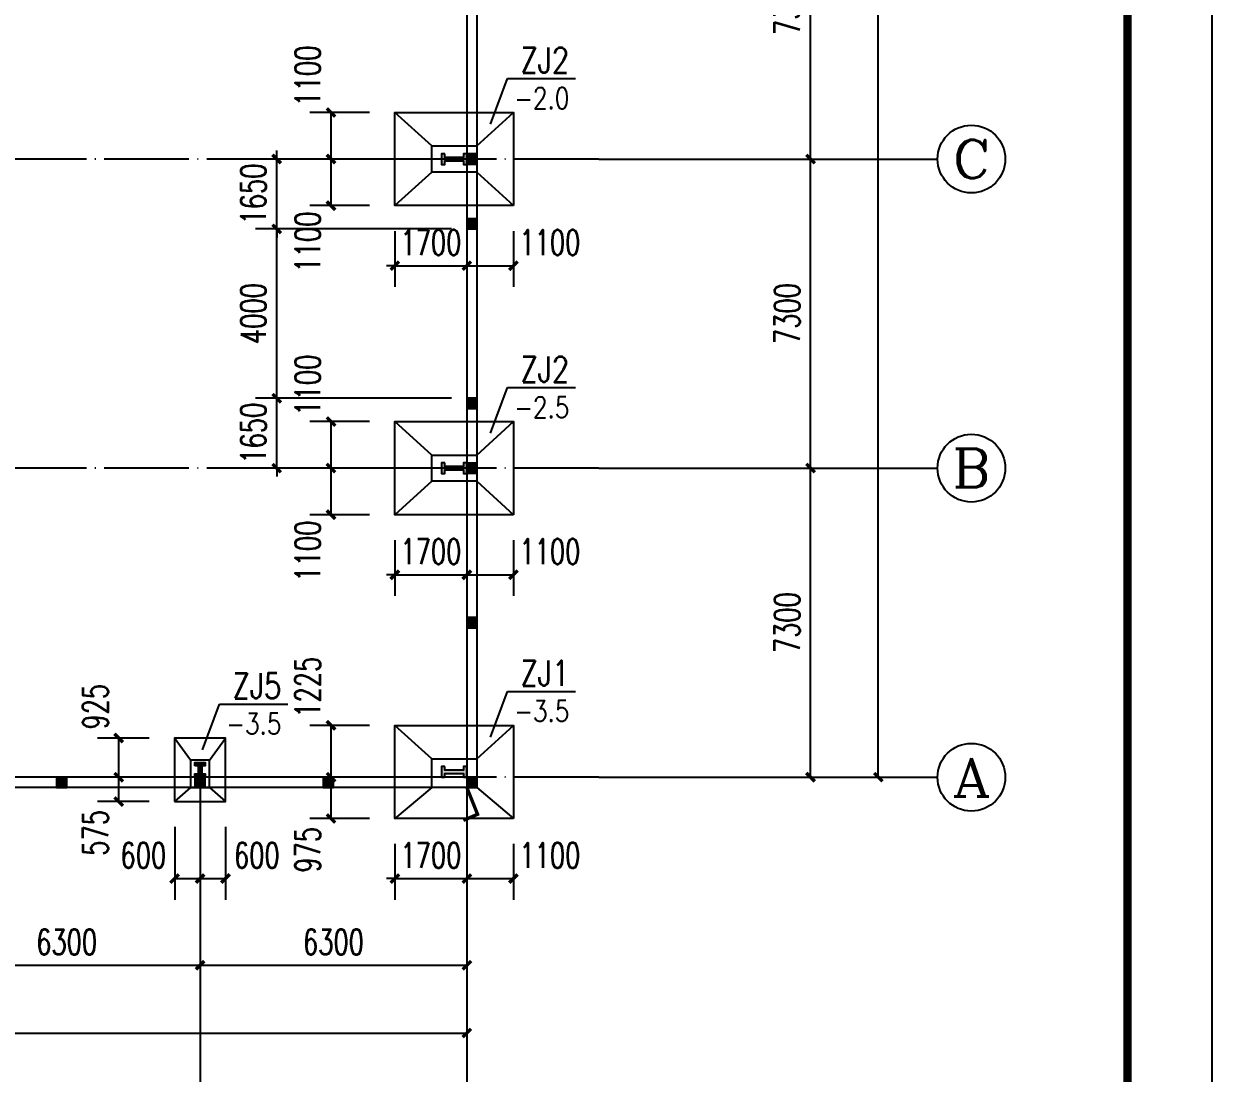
# Model space of a CAD drawing. Extents: x 37237700 to 37865026, y 138877 to 347670.
# Drawn here: x 37293633 to 37321700, y 251351 to 276138 of the extents above; entities that cross this region are included whole.
import ezdxf
from ezdxf.enums import TextEntityAlignment as Align

# ---------------------------------------------------------------- set-up
doc = ezdxf.new("R2010")
doc.units = 0
doc.header["$LTSCALE"] = 1000
doc.header["$MEASUREMENT"] = 0
doc.linetypes.add('ACAD_ISO04W100', pattern=[30.5, 24, -3, 0.5, -3])
doc.linetypes.add('DOTE', pattern=[2.42, 2, -0.2, 0.02, -0.2])
doc.layers.get('0').update_dxf_attribs({"linetype": 'CONTINUOUS'})
doc.layers.get('DEFPOINTS').update_dxf_attribs({"linetype": 'CONTINUOUS'})
for name, color, linetype in [('AXIS', 3, 'CONTINUOUS'), ('AXIS_TEXT', 7, 'CONTINUOUS'), ('COLUMN', 7, 'CONTINUOUS'), ('DOTE', 1, 'ACAD_ISO04W100'), ('PUB_DIM', 3, 'CONTINUOUS'), ('PUB_HATCH', 8, 'CONTINUOUS'), ('PUB_TITLE', 4, 'CONTINUOUS'), ('独立基础', 2, 'CONTINUOUS')]:
    doc.layers.add(name, color=color, linetype=linetype)
doc.styles.add('_TCH_AXIS', font='COMPLEX', dxfattribs={"bigfont": 'GBCBIG'})
doc.styles.add('_TCH_DIM_T3', font='SIMPLEX', dxfattribs={"width": 0.705882, "bigfont": 'GBCBIG'})
doc.styles.add('COMPLEX', font='COMPLEX')
doc.styles.add('DIM_FONT', font='SIMPLEX.shx', dxfattribs={"width": 0.8})
doc.dimstyles.new('_TCH_ARCH&&200', dxfattribs={"dimtxt": 595, "dimasz": 200, "dimexe": 500, "dimexo": 600, "dimgap": 252.5, "dimtad": 1, "dimdec": 0, "dimzin": 0, "dimdsep": 46, "dimtxsty": '_TCH_DIM_T3', "dimblk": 'ARCHTICK', "dimcen": 0.09, "dimclrt": 7, "dimazin": 2, "dimtfac": 1, "dimtdec": 0, "dimtix": 1, "dimtmove": 2, "dimatfit": 3, "dimfxl": 1, "dimtolj": 1, "dimtzin": 0, "dimarcsym": 0})

# ---------------------------------------------------------------- blocks, each defined once
blk = doc.blocks.new('_ArchTick')
at = {"color": 0, "linetype": 'ByBlock', "const_width": 0.4}
blk.add_lwpolyline([(-0.5, -0.5), (0.5, 0.5)], dxfattribs=at)
blk = doc.blocks.new('*D1128')
at = {"layer": 'DEFPOINTS', "color": 0}
for p in [(37299606, 267293), (37304337, 267293), (37304337, 265643)]:
    blk.add_point(p, dxfattribs=at)
at = {"layer": 'PUB_DIM', "color": 0, "lineweight": -2}
for p, q in [((37299606, 267293), (37299606, 267493)), ((37303737, 267293), (37299106, 267293)), ((37299606, 265643), (37299606, 267293)), ((37303737, 265643), (37299106, 265643)), ((37299606, 265643), (37299606, 265443))]:
    blk.add_line(p, q, dxfattribs=at)
at = {"layer": 'PUB_DIM', "color": 0, "lineweight": -2, "xscale": 200, "yscale": 200, "zscale": 200}
for p, rotation in [((37299606, 267293), 270), ((37299606, 265643), 90)]:
    blk.add_blockref('_ArchTick', p, dxfattribs=dict(at, rotation=rotation))
at = {"layer": 'PUB_DIM', "color": 7, "insert": (37299056, 266468), "char_height": 595, "attachment_point": 5, "rotation": 90, "style": '_TCH_DIM_T3'}
blk.add_mtext('\\A1;1650', dxfattribs=at)
blk = doc.blocks.new('*D1129')
at = {"layer": 'DEFPOINTS', "color": 0}
for p in [(37299606, 271293), (37304337, 271293), (37304337, 267293)]:
    blk.add_point(p, dxfattribs=at)
at = {"layer": 'PUB_DIM', "color": 0, "lineweight": -2}
for p, q in [((37303737, 271293), (37299106, 271293)), ((37299606, 267293), (37299606, 271293)), ((37303737, 267293), (37299106, 267293))]:
    blk.add_line(p, q, dxfattribs=at)
at = {"layer": 'PUB_DIM', "color": 0, "lineweight": -2, "xscale": 200, "yscale": 200, "zscale": 200}
for p, rotation in [((37299606, 271293), 90), ((37299606, 267293), 270)]:
    blk.add_blockref('_ArchTick', p, dxfattribs=dict(at, rotation=rotation))
at = {"layer": 'PUB_DIM', "color": 7, "insert": (37299056, 269293), "char_height": 595, "attachment_point": 5, "rotation": 90, "style": '_TCH_DIM_T3'}
blk.add_mtext('\\A1;4000', dxfattribs=at)
blk = doc.blocks.new('*D1130')
at = {"layer": 'DEFPOINTS', "color": 0}
for p in [(37299606, 272943), (37304337, 272943), (37304337, 271293)]:
    blk.add_point(p, dxfattribs=at)
at = {"layer": 'PUB_DIM', "color": 0, "lineweight": -2}
for p, q in [((37299606, 272943), (37299606, 273143)), ((37303737, 272943), (37299106, 272943)), ((37299606, 271293), (37299606, 272943)), ((37303737, 271293), (37299106, 271293)), ((37299606, 271293), (37299606, 271093))]:
    blk.add_line(p, q, dxfattribs=at)
at = {"layer": 'PUB_DIM', "color": 0, "lineweight": -2, "xscale": 200, "yscale": 200, "zscale": 200}
for p, rotation in [((37299606, 272943), 270), ((37299606, 271293), 90)]:
    blk.add_blockref('_ArchTick', p, dxfattribs=dict(at, rotation=rotation))
at = {"layer": 'PUB_DIM', "color": 7, "insert": (37299056, 272118), "char_height": 595, "attachment_point": 5, "rotation": 90, "style": '_TCH_DIM_T3'}
blk.add_mtext('\\A1;1650', dxfattribs=at)
blk = doc.blocks.new('*D1233')
at = {"layer": 'DEFPOINTS', "color": 0}
for p in [(37300889, 274043), (37302397, 274043), (37302397, 272943)]:
    blk.add_point(p, dxfattribs=at)
at = {"layer": 'PUB_DIM', "color": 0, "lineweight": -2}
for p, q in [((37301797, 274043), (37300389, 274043)), ((37300889, 272943), (37300889, 274043)), ((37301797, 272943), (37300389, 272943))]:
    blk.add_line(p, q, dxfattribs=at)
at = {"layer": 'PUB_DIM', "color": 0, "lineweight": -2, "xscale": 200, "yscale": 200, "zscale": 200}
for p, rotation in [((37300889, 274043), 90), ((37300889, 272943), 270)]:
    blk.add_blockref('_ArchTick', p, dxfattribs=dict(at, rotation=rotation))
at = {"layer": 'PUB_DIM', "color": 7, "insert": (37300339, 274903), "char_height": 595, "attachment_point": 5, "rotation": 90, "style": '_TCH_DIM_T3'}
blk.add_mtext('\\A1;1100', dxfattribs=at)
blk = doc.blocks.new('*D1234')
at = {"layer": 'DEFPOINTS', "color": 0}
for p in [(37300889, 272943), (37302397, 272943), (37302397, 271843)]:
    blk.add_point(p, dxfattribs=at)
at = {"layer": 'PUB_DIM', "color": 0, "lineweight": -2}
for p, q in [((37301797, 272943), (37300389, 272943)), ((37300889, 271843), (37300889, 272943)), ((37301797, 271843), (37300389, 271843))]:
    blk.add_line(p, q, dxfattribs=at)
at = {"layer": 'PUB_DIM', "color": 0, "lineweight": -2, "xscale": 200, "yscale": 200, "zscale": 200}
for p, rotation in [((37300889, 272943), 90), ((37300889, 271843), 270)]:
    blk.add_blockref('_ArchTick', p, dxfattribs=dict(at, rotation=rotation))
at = {"layer": 'PUB_DIM', "color": 7, "insert": (37300339, 270983), "char_height": 595, "attachment_point": 5, "rotation": 90, "style": '_TCH_DIM_T3'}
blk.add_mtext('\\A1;1100', dxfattribs=at)
blk = doc.blocks.new('*D1235')
at = {"layer": 'DEFPOINTS', "color": 0}
for p in [(37304097, 271843), (37305197, 271843), (37305197, 270424)]:
    blk.add_point(p, dxfattribs=at)
at = {"layer": 'PUB_DIM', "color": 0, "lineweight": -2}
for p, q in [((37304097, 271243), (37304097, 269924)), ((37305197, 271243), (37305197, 269924)), ((37304097, 270424), (37305197, 270424))]:
    blk.add_line(p, q, dxfattribs=at)
at = {"layer": 'PUB_DIM', "color": 0, "lineweight": -2, "xscale": 200, "yscale": 200, "zscale": 200, "rotation": 180}
blk.add_blockref('_ArchTick', (37304097, 270424), dxfattribs=at)
at = {"layer": 'PUB_DIM', "color": 0, "lineweight": -2, "xscale": 200, "yscale": 200, "zscale": 200}
blk.add_blockref('_ArchTick', (37305197, 270424), dxfattribs=at)
at = {"layer": 'PUB_DIM', "color": 7, "insert": (37306057, 270974), "char_height": 595, "attachment_point": 5, "style": '_TCH_DIM_T3'}
blk.add_mtext('\\A1;1100', dxfattribs=at)
blk = doc.blocks.new('*D1236')
at = {"layer": 'DEFPOINTS', "color": 0}
for p in [(37302397, 271843), (37304097, 271843), (37304097, 270424)]:
    blk.add_point(p, dxfattribs=at)
at = {"layer": 'PUB_DIM', "color": 0, "lineweight": -2}
for p, q in [((37302397, 271243), (37302397, 269924)), ((37304097, 271243), (37304097, 269924)), ((37302397, 270424), (37302197, 270424)), ((37302397, 270424), (37304097, 270424)), ((37304097, 270424), (37304297, 270424))]:
    blk.add_line(p, q, dxfattribs=at)
at = {"layer": 'PUB_DIM', "color": 0, "lineweight": -2, "xscale": 200, "yscale": 200, "zscale": 200}
blk.add_blockref('_ArchTick', (37302397, 270424), dxfattribs=at)
at = {"layer": 'PUB_DIM', "color": 0, "lineweight": -2, "xscale": 200, "yscale": 200, "zscale": 200, "rotation": 180}
blk.add_blockref('_ArchTick', (37304097, 270424), dxfattribs=at)
at = {"layer": 'PUB_DIM', "color": 7, "insert": (37303247, 270974), "char_height": 595, "attachment_point": 5, "style": '_TCH_DIM_T3'}
blk.add_mtext('\\A1;1700', dxfattribs=at)
blk = doc.blocks.new('*D1249')
at = {"layer": 'DEFPOINTS', "color": 0}
for p in [(37295876, 258343), (37297197, 258343), (37297197, 257768)]:
    blk.add_point(p, dxfattribs=at)
at = {"layer": 'PUB_DIM', "color": 0, "lineweight": -2}
for p, q in [((37296597, 258343), (37295376, 258343)), ((37295876, 257768), (37295876, 258343)), ((37296597, 257768), (37295376, 257768))]:
    blk.add_line(p, q, dxfattribs=at)
at = {"layer": 'PUB_DIM', "color": 0, "lineweight": -2, "xscale": 200, "yscale": 200, "zscale": 200}
for p, rotation in [((37295876, 258343), 90), ((37295876, 257768), 270)]:
    blk.add_blockref('_ArchTick', p, dxfattribs=dict(at, rotation=rotation))
at = {"layer": 'PUB_DIM', "color": 7, "insert": (37295326, 257028), "char_height": 595, "attachment_point": 5, "rotation": 90, "style": '_TCH_DIM_T3'}
blk.add_mtext('\\A1;575', dxfattribs=at)
blk = doc.blocks.new('*D1250')
at = {"layer": 'DEFPOINTS', "color": 0}
for p in [(37295876, 259268), (37297197, 259268), (37297197, 258343)]:
    blk.add_point(p, dxfattribs=at)
at = {"layer": 'PUB_DIM', "color": 0, "lineweight": -2}
for p, q in [((37296597, 259268), (37295376, 259268)), ((37295876, 258343), (37295876, 259268)), ((37296597, 258343), (37295376, 258343))]:
    blk.add_line(p, q, dxfattribs=at)
at = {"layer": 'PUB_DIM', "color": 0, "lineweight": -2, "xscale": 200, "yscale": 200, "zscale": 200}
for p, rotation in [((37295876, 259268), 90), ((37295876, 258343), 270)]:
    blk.add_blockref('_ArchTick', p, dxfattribs=dict(at, rotation=rotation))
at = {"layer": 'PUB_DIM', "color": 7, "insert": (37295326, 260008), "char_height": 595, "attachment_point": 5, "rotation": 90, "style": '_TCH_DIM_T3'}
blk.add_mtext('\\A1;925', dxfattribs=at)
blk = doc.blocks.new('*D1251')
at = {"layer": 'DEFPOINTS', "color": 0}
for p in [(37297197, 257768), (37297797, 257768), (37297797, 255949)]:
    blk.add_point(p, dxfattribs=at)
at = {"layer": 'PUB_DIM', "color": 0, "lineweight": -2}
for p, q in [((37297197, 257168), (37297197, 255449)), ((37297797, 257168), (37297797, 255449)), ((37297197, 255949), (37297797, 255949))]:
    blk.add_line(p, q, dxfattribs=at)
at = {"layer": 'PUB_DIM', "color": 0, "lineweight": -2, "xscale": 200, "yscale": 200, "zscale": 200, "rotation": 180}
blk.add_blockref('_ArchTick', (37297197, 255949), dxfattribs=at)
at = {"layer": 'PUB_DIM', "color": 0, "lineweight": -2, "xscale": 200, "yscale": 200, "zscale": 200}
blk.add_blockref('_ArchTick', (37297797, 255949), dxfattribs=at)
at = {"layer": 'PUB_DIM', "color": 7, "insert": (37296457, 256499), "char_height": 595, "attachment_point": 5, "style": '_TCH_DIM_T3'}
blk.add_mtext('\\A1;600', dxfattribs=at)
blk = doc.blocks.new('*D1252')
at = {"layer": 'DEFPOINTS', "color": 0}
for p in [(37297797, 257768), (37298397, 257768), (37298397, 255949)]:
    blk.add_point(p, dxfattribs=at)
at = {"layer": 'PUB_DIM', "color": 0, "lineweight": -2}
for p, q in [((37297797, 257168), (37297797, 255449)), ((37298397, 257168), (37298397, 255449)), ((37297797, 255949), (37298397, 255949))]:
    blk.add_line(p, q, dxfattribs=at)
at = {"layer": 'PUB_DIM', "color": 0, "lineweight": -2, "xscale": 200, "yscale": 200, "zscale": 200, "rotation": 180}
blk.add_blockref('_ArchTick', (37297797, 255949), dxfattribs=at)
at = {"layer": 'PUB_DIM', "color": 0, "lineweight": -2, "xscale": 200, "yscale": 200, "zscale": 200}
blk.add_blockref('_ArchTick', (37298397, 255949), dxfattribs=at)
at = {"layer": 'PUB_DIM', "color": 7, "insert": (37299137, 256499), "char_height": 595, "attachment_point": 5, "style": '_TCH_DIM_T3'}
blk.add_mtext('\\A1;600', dxfattribs=at)
blk = doc.blocks.new('*D1301')
at = {"layer": 'DEFPOINTS', "color": 0}
for p in [(37300889, 266743), (37302397, 266743), (37302397, 265643)]:
    blk.add_point(p, dxfattribs=at)
at = {"layer": 'PUB_DIM', "color": 0, "lineweight": -2}
for p, q in [((37301797, 266743), (37300389, 266743)), ((37300889, 265643), (37300889, 266743)), ((37301797, 265643), (37300389, 265643))]:
    blk.add_line(p, q, dxfattribs=at)
at = {"layer": 'PUB_DIM', "color": 0, "lineweight": -2, "xscale": 200, "yscale": 200, "zscale": 200}
for p, rotation in [((37300889, 266743), 90), ((37300889, 265643), 270)]:
    blk.add_blockref('_ArchTick', p, dxfattribs=dict(at, rotation=rotation))
at = {"layer": 'PUB_DIM', "color": 7, "insert": (37300339, 267603), "char_height": 595, "attachment_point": 5, "rotation": 90, "style": '_TCH_DIM_T3'}
blk.add_mtext('\\A1;1100', dxfattribs=at)
blk = doc.blocks.new('*D1302')
at = {"layer": 'DEFPOINTS', "color": 0}
for p in [(37300889, 265643), (37302397, 265643), (37302397, 264543)]:
    blk.add_point(p, dxfattribs=at)
at = {"layer": 'PUB_DIM', "color": 0, "lineweight": -2}
for p, q in [((37301797, 265643), (37300389, 265643)), ((37300889, 264543), (37300889, 265643)), ((37301797, 264543), (37300389, 264543))]:
    blk.add_line(p, q, dxfattribs=at)
at = {"layer": 'PUB_DIM', "color": 0, "lineweight": -2, "xscale": 200, "yscale": 200, "zscale": 200}
for p, rotation in [((37300889, 265643), 90), ((37300889, 264543), 270)]:
    blk.add_blockref('_ArchTick', p, dxfattribs=dict(at, rotation=rotation))
at = {"layer": 'PUB_DIM', "color": 7, "insert": (37300339, 263683), "char_height": 595, "attachment_point": 5, "rotation": 90, "style": '_TCH_DIM_T3'}
blk.add_mtext('\\A1;1100', dxfattribs=at)
blk = doc.blocks.new('*D1303')
at = {"layer": 'DEFPOINTS', "color": 0}
for p in [(37300889, 258343), (37302397, 258343), (37302397, 257368)]:
    blk.add_point(p, dxfattribs=at)
at = {"layer": 'PUB_DIM', "color": 0, "lineweight": -2}
for p, q in [((37301797, 258343), (37300389, 258343)), ((37300889, 257368), (37300889, 258343)), ((37301797, 257368), (37300389, 257368))]:
    blk.add_line(p, q, dxfattribs=at)
at = {"layer": 'PUB_DIM', "color": 0, "lineweight": -2, "xscale": 200, "yscale": 200, "zscale": 200}
for p, rotation in [((37300889, 258343), 90), ((37300889, 257368), 270)]:
    blk.add_blockref('_ArchTick', p, dxfattribs=dict(at, rotation=rotation))
at = {"layer": 'PUB_DIM', "color": 7, "insert": (37300339, 256628), "char_height": 595, "attachment_point": 5, "rotation": 90, "style": '_TCH_DIM_T3'}
blk.add_mtext('\\A1;975', dxfattribs=at)
blk = doc.blocks.new('*D1304')
at = {"layer": 'DEFPOINTS', "color": 0}
for p in [(37300889, 259568), (37302397, 259568), (37302397, 258343)]:
    blk.add_point(p, dxfattribs=at)
at = {"layer": 'PUB_DIM', "color": 0, "lineweight": -2}
for p, q in [((37301797, 259568), (37300389, 259568)), ((37300889, 258343), (37300889, 259568)), ((37301797, 258343), (37300389, 258343))]:
    blk.add_line(p, q, dxfattribs=at)
at = {"layer": 'PUB_DIM', "color": 0, "lineweight": -2, "xscale": 200, "yscale": 200, "zscale": 200}
for p, rotation in [((37300889, 259568), 90), ((37300889, 258343), 270)]:
    blk.add_blockref('_ArchTick', p, dxfattribs=dict(at, rotation=rotation))
at = {"layer": 'PUB_DIM', "color": 7, "insert": (37300339, 260468), "char_height": 595, "attachment_point": 5, "rotation": 90, "style": '_TCH_DIM_T3'}
blk.add_mtext('\\A1;1225', dxfattribs=at)
blk = doc.blocks.new('*D1305')
at = {"layer": 'DEFPOINTS', "color": 0}
for p in [(37304097, 264543), (37305197, 264543), (37305197, 263124)]:
    blk.add_point(p, dxfattribs=at)
at = {"layer": 'PUB_DIM', "color": 0, "lineweight": -2}
for p, q in [((37304097, 263943), (37304097, 262624)), ((37305197, 263943), (37305197, 262624)), ((37304097, 263124), (37305197, 263124))]:
    blk.add_line(p, q, dxfattribs=at)
at = {"layer": 'PUB_DIM', "color": 0, "lineweight": -2, "xscale": 200, "yscale": 200, "zscale": 200, "rotation": 180}
blk.add_blockref('_ArchTick', (37304097, 263124), dxfattribs=at)
at = {"layer": 'PUB_DIM', "color": 0, "lineweight": -2, "xscale": 200, "yscale": 200, "zscale": 200}
blk.add_blockref('_ArchTick', (37305197, 263124), dxfattribs=at)
at = {"layer": 'PUB_DIM', "color": 7, "insert": (37306057, 263674), "char_height": 595, "attachment_point": 5, "style": '_TCH_DIM_T3'}
blk.add_mtext('\\A1;1100', dxfattribs=at)
blk = doc.blocks.new('*D1306')
at = {"layer": 'DEFPOINTS', "color": 0}
for p in [(37302397, 264543), (37304097, 264543), (37304097, 263124)]:
    blk.add_point(p, dxfattribs=at)
at = {"layer": 'PUB_DIM', "color": 0, "lineweight": -2}
for p, q in [((37302397, 263943), (37302397, 262624)), ((37304097, 263943), (37304097, 262624)), ((37302397, 263124), (37302197, 263124)), ((37302397, 263124), (37304097, 263124)), ((37304097, 263124), (37304297, 263124))]:
    blk.add_line(p, q, dxfattribs=at)
at = {"layer": 'PUB_DIM', "color": 0, "lineweight": -2, "xscale": 200, "yscale": 200, "zscale": 200}
blk.add_blockref('_ArchTick', (37302397, 263124), dxfattribs=at)
at = {"layer": 'PUB_DIM', "color": 0, "lineweight": -2, "xscale": 200, "yscale": 200, "zscale": 200, "rotation": 180}
blk.add_blockref('_ArchTick', (37304097, 263124), dxfattribs=at)
at = {"layer": 'PUB_DIM', "color": 7, "insert": (37303247, 263674), "char_height": 595, "attachment_point": 5, "style": '_TCH_DIM_T3'}
blk.add_mtext('\\A1;1700', dxfattribs=at)
blk = doc.blocks.new('*D1307')
at = {"layer": 'DEFPOINTS', "color": 0}
for p in [(37304097, 257368), (37305197, 257368), (37305197, 255949)]:
    blk.add_point(p, dxfattribs=at)
at = {"layer": 'PUB_DIM', "color": 0, "lineweight": -2}
for p, q in [((37304097, 256768), (37304097, 255449)), ((37305197, 256768), (37305197, 255449)), ((37304097, 255949), (37305197, 255949))]:
    blk.add_line(p, q, dxfattribs=at)
at = {"layer": 'PUB_DIM', "color": 0, "lineweight": -2, "xscale": 200, "yscale": 200, "zscale": 200, "rotation": 180}
blk.add_blockref('_ArchTick', (37304097, 255949), dxfattribs=at)
at = {"layer": 'PUB_DIM', "color": 0, "lineweight": -2, "xscale": 200, "yscale": 200, "zscale": 200}
blk.add_blockref('_ArchTick', (37305197, 255949), dxfattribs=at)
at = {"layer": 'PUB_DIM', "color": 7, "insert": (37306057, 256499), "char_height": 595, "attachment_point": 5, "style": '_TCH_DIM_T3'}
blk.add_mtext('\\A1;1100', dxfattribs=at)
blk = doc.blocks.new('*D1308')
at = {"layer": 'DEFPOINTS', "color": 0}
for p in [(37302397, 257368), (37304097, 257368), (37304097, 255949)]:
    blk.add_point(p, dxfattribs=at)
at = {"layer": 'PUB_DIM', "color": 0, "lineweight": -2}
for p, q in [((37302397, 256768), (37302397, 255449)), ((37304097, 256768), (37304097, 255449)), ((37302397, 255949), (37302197, 255949)), ((37302397, 255949), (37304097, 255949)), ((37304097, 255949), (37304297, 255949))]:
    blk.add_line(p, q, dxfattribs=at)
at = {"layer": 'PUB_DIM', "color": 0, "lineweight": -2, "xscale": 200, "yscale": 200, "zscale": 200}
blk.add_blockref('_ArchTick', (37302397, 255949), dxfattribs=at)
at = {"layer": 'PUB_DIM', "color": 0, "lineweight": -2, "xscale": 200, "yscale": 200, "zscale": 200, "rotation": 180}
blk.add_blockref('_ArchTick', (37304097, 255949), dxfattribs=at)
at = {"layer": 'PUB_DIM', "color": 7, "insert": (37303247, 256499), "char_height": 595, "attachment_point": 5, "style": '_TCH_DIM_T3'}
blk.add_mtext('\\A1;1700', dxfattribs=at)
blk = doc.blocks.new('*D1520')
at = {"layer": 'AXIS', "color": 0, "lineweight": -2}
for p, q in [((37307814, 265643), (37312714, 265643)), ((37312214, 258343), (37312214, 265643)), ((37307814, 258343), (37312714, 258343))]:
    blk.add_line(p, q, dxfattribs=at)
at = {"layer": 'DEFPOINTS', "color": 0}
for p in [(37307214, 265643), (37312214, 265643), (37307214, 258343)]:
    blk.add_point(p, dxfattribs=at)
at = {"layer": 'AXIS', "color": 0, "lineweight": -2, "xscale": 200, "yscale": 200, "zscale": 200}
for p, rotation in [((37312214, 265643), 90), ((37312214, 258343), 270)]:
    blk.add_blockref('_ArchTick', p, dxfattribs=dict(at, rotation=rotation))
at = {"layer": 'AXIS', "color": 7, "insert": (37311664, 261993), "char_height": 595, "attachment_point": 5, "rotation": 90, "style": '_TCH_DIM_T3'}
blk.add_mtext('\\A1;7300', dxfattribs=at)
blk = doc.blocks.new('*D1521')
at = {"layer": 'AXIS', "color": 0, "lineweight": -2}
for p, q in [((37307814, 272943), (37312714, 272943)), ((37312214, 265643), (37312214, 272943)), ((37307814, 265643), (37312714, 265643))]:
    blk.add_line(p, q, dxfattribs=at)
at = {"layer": 'DEFPOINTS', "color": 0}
for p in [(37307214, 272943), (37312214, 272943), (37307214, 265643)]:
    blk.add_point(p, dxfattribs=at)
at = {"layer": 'AXIS', "color": 0, "lineweight": -2, "xscale": 200, "yscale": 200, "zscale": 200}
for p, rotation in [((37312214, 272943), 90), ((37312214, 265643), 270)]:
    blk.add_blockref('_ArchTick', p, dxfattribs=dict(at, rotation=rotation))
at = {"layer": 'AXIS', "color": 7, "insert": (37311664, 269293), "char_height": 595, "attachment_point": 5, "rotation": 90, "style": '_TCH_DIM_T3'}
blk.add_mtext('\\A1;7300', dxfattribs=at)
blk = doc.blocks.new('*D1522')
at = {"layer": 'AXIS', "color": 0, "lineweight": -2}
for p, q in [((37307814, 280243), (37312714, 280243)), ((37312214, 272943), (37312214, 280243)), ((37307814, 272943), (37312714, 272943))]:
    blk.add_line(p, q, dxfattribs=at)
at = {"layer": 'DEFPOINTS', "color": 0}
for p in [(37307214, 280243), (37312214, 280243), (37307214, 272943)]:
    blk.add_point(p, dxfattribs=at)
at = {"layer": 'AXIS', "color": 0, "lineweight": -2, "xscale": 200, "yscale": 200, "zscale": 200}
for p, rotation in [((37312214, 280243), 90), ((37312214, 272943), 270)]:
    blk.add_blockref('_ArchTick', p, dxfattribs=dict(at, rotation=rotation))
at = {"layer": 'AXIS', "color": 7, "insert": (37311664, 276593), "char_height": 595, "attachment_point": 5, "rotation": 90, "style": '_TCH_DIM_T3'}
blk.add_mtext('\\A1;7300', dxfattribs=at)
blk = doc.blocks.new('*D1530')
at = {"layer": 'AXIS', "color": 0, "lineweight": -2}
for p, q in [((37307814, 331343), (37314314, 331343)), ((37313814, 258343), (37313814, 331343)), ((37307814, 258343), (37314314, 258343))]:
    blk.add_line(p, q, dxfattribs=at)
at = {"layer": 'DEFPOINTS', "color": 0}
for p in [(37307214, 331343), (37313814, 331343), (37307214, 258343)]:
    blk.add_point(p, dxfattribs=at)
at = {"layer": 'AXIS', "color": 0, "lineweight": -2, "xscale": 200, "yscale": 200, "zscale": 200}
for p, rotation in [((37313814, 331343), 90), ((37313814, 258343), 270)]:
    blk.add_blockref('_ArchTick', p, dxfattribs=dict(at, rotation=rotation))
at = {"layer": 'AXIS', "color": 7, "insert": (37313264, 294843), "char_height": 595, "attachment_point": 5, "rotation": 90, "style": '_TCH_DIM_T3'}
blk.add_mtext('\\A1;73000', dxfattribs=at)
blk = doc.blocks.new('*D1537')
at = {"layer": 'AXIS', "color": 0, "lineweight": -2}
for p, q in [((37291497, 255994), (37291497, 253401)), ((37297797, 255994), (37297797, 253401)), ((37291497, 253901), (37297797, 253901))]:
    blk.add_line(p, q, dxfattribs=at)
at = {"layer": 'DEFPOINTS', "color": 0}
for p in [(37291497, 256594), (37297797, 256594), (37297797, 253901)]:
    blk.add_point(p, dxfattribs=at)
at = {"layer": 'AXIS', "color": 0, "lineweight": -2, "xscale": 200, "yscale": 200, "zscale": 200, "rotation": 180}
blk.add_blockref('_ArchTick', (37291497, 253901), dxfattribs=at)
at = {"layer": 'AXIS', "color": 0, "lineweight": -2, "xscale": 200, "yscale": 200, "zscale": 200}
blk.add_blockref('_ArchTick', (37297797, 253901), dxfattribs=at)
at = {"layer": 'AXIS', "color": 7, "insert": (37294647, 254451), "char_height": 595, "attachment_point": 5, "style": '_TCH_DIM_T3'}
blk.add_mtext('\\A1;6300', dxfattribs=at)
blk = doc.blocks.new('*D1538')
at = {"layer": 'AXIS', "color": 0, "lineweight": -2}
for p, q in [((37297797, 255994), (37297797, 253401)), ((37304097, 255994), (37304097, 253401)), ((37297797, 253901), (37304097, 253901))]:
    blk.add_line(p, q, dxfattribs=at)
at = {"layer": 'DEFPOINTS', "color": 0}
for p in [(37297797, 256594), (37304097, 256594), (37304097, 253901)]:
    blk.add_point(p, dxfattribs=at)
at = {"layer": 'AXIS', "color": 0, "lineweight": -2, "xscale": 200, "yscale": 200, "zscale": 200, "rotation": 180}
blk.add_blockref('_ArchTick', (37297797, 253901), dxfattribs=at)
at = {"layer": 'AXIS', "color": 0, "lineweight": -2, "xscale": 200, "yscale": 200, "zscale": 200}
blk.add_blockref('_ArchTick', (37304097, 253901), dxfattribs=at)
at = {"layer": 'AXIS', "color": 7, "insert": (37300947, 254451), "char_height": 595, "attachment_point": 5, "style": '_TCH_DIM_T3'}
blk.add_mtext('\\A1;6300', dxfattribs=at)
blk = doc.blocks.new('*D1539')
at = {"layer": 'AXIS', "color": 0, "lineweight": -2}
for p, q in [((37253697, 256394), (37253697, 251801)), ((37304097, 256394), (37304097, 251801)), ((37253697, 252301), (37304097, 252301))]:
    blk.add_line(p, q, dxfattribs=at)
at = {"layer": 'DEFPOINTS', "color": 0}
for p in [(37253697, 256994), (37304097, 256994), (37304097, 252301)]:
    blk.add_point(p, dxfattribs=at)
at = {"layer": 'AXIS', "color": 0, "lineweight": -2, "xscale": 200, "yscale": 200, "zscale": 200, "rotation": 180}
blk.add_blockref('_ArchTick', (37253697, 252301), dxfattribs=at)
at = {"layer": 'AXIS', "color": 0, "lineweight": -2, "xscale": 200, "yscale": 200, "zscale": 200}
blk.add_blockref('_ArchTick', (37304097, 252301), dxfattribs=at)
at = {"layer": 'AXIS', "color": 7, "insert": (37278897, 252851), "char_height": 595, "attachment_point": 5, "style": '_TCH_DIM_T3'}
blk.add_mtext('\\A1;50400', dxfattribs=at)
blk = doc.blocks.new('_AXISO')
blk.add_circle((0, 0), 0.5)
at = {"layer": 'AXIS_TEXT', "style": 'COMPLEX', "width": 1.041667}
blk.add_attdef('A', text='', height=0.56, dxfattribs=at).set_placement((-0.25, -0.28), (0.25, -0.28), align=Align.FIT)

msp = doc.modelspace()

# ---------------------------------------------------------------- hatches: boundary and pattern name
for points in [[(37303576.5, 273067.8), (37303496.5, 273067.8), (37303496.5, 272817.8), (37303576.5, 272817.8), (37303576.5, 272902.8), (37304016.5, 272902.8), (37304016.5, 272817.8), (37304096.5, 272817.8), (37304096.5, 273067.8), (37304016.5, 273067.8), (37304016.5, 272982.8), (37303576.5, 272982.8)], [(37303576.5, 265767.8), (37303496.5, 265767.8), (37303496.5, 265517.8), (37303576.5, 265517.8), (37303576.5, 265602.8), (37304016.5, 265602.8), (37304016.5, 265517.8), (37304096.5, 265517.8), (37304096.5, 265767.8), (37304016.5, 265767.8), (37304016.5, 265682.8), (37303576.5, 265682.8)], [(37297676.5, 258612.8), (37297676.5, 258692.8), (37297916.5, 258692.8), (37297916.5, 258612.8), (37297836.5, 258612.8), (37297836.5, 258422.8), (37297916.5, 258422.8), (37297916.5, 258342.8), (37297676.5, 258342.8), (37297676.5, 258422.8), (37297756.5, 258422.8), (37297756.5, 258612.8)], [(37303576.5, 258592.8), (37303496.5, 258592.8), (37303496.5, 258342.8), (37303576.5, 258342.8), (37303576.5, 258427.8), (37304016.5, 258427.8), (37304016.5, 258342.8), (37304096.5, 258342.8), (37304096.5, 258592.8), (37304016.5, 258592.8), (37304016.5, 258507.8), (37303576.5, 258507.8)]]:
    msp.add_hatch(color=256).paths.add_polyline_path(points)
at = {"layer": 'PUB_HATCH'}
for points in [[(37304336.5, 272822.8), (37304336.5, 273062.8), (37304096.5, 273062.8), (37304096.5, 272822.8)], [(37304336.5, 271292.8), (37304336.5, 271532.8), (37304096.5, 271532.8), (37304096.5, 271292.8)], [(37304336.5, 267052.8), (37304336.5, 267292.8), (37304096.5, 267292.8), (37304096.5, 267052.8)], [(37304336.5, 265522.8), (37304336.5, 265762.8), (37304096.5, 265762.8), (37304096.5, 265522.8)], [(37304336.5, 261872.8), (37304336.5, 262112.8), (37304096.5, 262112.8), (37304096.5, 261872.8)], [(37294406.5, 258102.8), (37294646.5, 258102.8), (37294646.5, 258342.8), (37294406.5, 258342.8)], [(37297676.5, 258102.8), (37297916.5, 258102.8), (37297916.5, 258342.8), (37297676.5, 258342.8)], [(37300706.5, 258102.8), (37300946.5, 258102.8), (37300946.5, 258342.8), (37300706.5, 258342.8)], [(37304096.5, 258102.8), (37304336.5, 258102.8), (37304336.5, 258342.8), (37304096.5, 258342.8)]]:
    msp.add_hatch(color=256, dxfattribs=at).paths.add_polyline_path(points)

# ---------------------------------------------------------------- linework, layer by layer
for p, q in [((37304656, 273765.5, 0), (37305056.3, 274845, 0)), ((37305056.3, 274845, 0), (37306666.4, 274845, 0)), ((37304656, 266465.5, 0), (37305056.3, 267545, 0)), ((37305056.3, 267545, 0), (37306666.4, 267545, 0)), ((37304656, 259290.5, 0), (37305056.3, 260370, 0)), ((37305056.3, 260370, 0), (37306666.4, 260370, 0)), ((37297856, 258990.5, 0), (37298256.3, 260070, 0)), ((37298256.3, 260070, 0), (37299866.4, 260070, 0))]:
    msp.add_line(p, q)
for points in [[(37253456.5, 331582.8), (37304336.5, 331582.8), (37304336.5, 258102.8), (37253456.5, 258102.8)], [(37253696.5, 331342.8), (37304096.5, 331342.8), (37304096.5, 258342.8), (37253696.5, 258342.8)]]:
    msp.add_lwpolyline(points, close=True)
for points in [[(37303576.5, 273067.8), (37303496.5, 273067.8), (37303496.5, 272817.8), (37303576.5, 272817.8), (37303576.5, 272902.8), (37304016.5, 272902.8), (37304016.5, 272817.8), (37304096.5, 272817.8), (37304096.5, 273067.8), (37304016.5, 273067.8), (37304016.5, 272982.8), (37303576.5, 272982.8), (37303576.5, 273067.8)], [(37303576.5, 265767.8), (37303496.5, 265767.8), (37303496.5, 265517.8), (37303576.5, 265517.8), (37303576.5, 265602.8), (37304016.5, 265602.8), (37304016.5, 265517.8), (37304096.5, 265517.8), (37304096.5, 265767.8), (37304016.5, 265767.8), (37304016.5, 265682.8), (37303576.5, 265682.8), (37303576.5, 265767.8)], [(37297676.5, 258612.8), (37297676.5, 258692.8), (37297916.5, 258692.8), (37297916.5, 258612.8), (37297836.5, 258612.8), (37297836.5, 258422.8), (37297916.5, 258422.8), (37297916.5, 258342.8), (37297676.5, 258342.8), (37297676.5, 258422.8), (37297756.5, 258422.8), (37297756.5, 258612.8), (37297676.5, 258612.8)], [(37303576.5, 258592.8), (37303496.5, 258592.8), (37303496.5, 258342.8), (37303576.5, 258342.8), (37303576.5, 258427.8), (37304016.5, 258427.8), (37304016.5, 258342.8), (37304096.5, 258342.8), (37304096.5, 258592.8), (37304016.5, 258592.8), (37304016.5, 258507.8), (37303576.5, 258507.8), (37303576.5, 258592.8)]]:
    msp.add_lwpolyline(points)
at = {"const_width": 80}
msp.add_lwpolyline([(37304096.5, 258102.8), (37304349.6, 257467.1), (37304015.2, 257322.6)], dxfattribs=at)
at = {"layer": 'AXIS'}
for p, q in [((37307213.7, 272942.8), (37315213.7, 272942.8)), ((37307213.7, 265642.8), (37315213.7, 265642.8)), ((37307213.7, 258342.8), (37315213.7, 258342.8)), ((37297796.5, 256593.9), (37297796.5, 250901)), ((37304096.5, 256593.9), (37304096.5, 250901))]:
    msp.add_line(p, q, dxfattribs=at)
at = {"layer": 'COLUMN'}
for p, q in [((37304336.5, 273062.8), (37304096.5, 273062.8)), ((37304096.5, 273062.8), (37304096.5, 272822.8)), ((37304096.5, 272822.8), (37304336.5, 272822.8)), ((37304336.5, 272822.8), (37304336.5, 273062.8)), ((37304336.5, 271532.8), (37304096.5, 271532.8)), ((37304096.5, 271532.8), (37304096.5, 271292.8)), ((37304336.5, 271292.8), (37304336.5, 271532.8)), ((37304096.5, 271292.8), (37304336.5, 271292.8)), ((37304336.5, 267292.8), (37304096.5, 267292.8)), ((37304096.5, 267292.8), (37304096.5, 267052.8)), ((37304336.5, 267052.8), (37304336.5, 267292.8)), ((37304096.5, 267052.8), (37304336.5, 267052.8)), ((37304336.5, 265762.8), (37304096.5, 265762.8)), ((37304096.5, 265762.8), (37304096.5, 265522.8)), ((37304096.5, 265522.8), (37304336.5, 265522.8)), ((37304336.5, 265522.8), (37304336.5, 265762.8)), ((37304336.5, 262112.8), (37304096.5, 262112.8)), ((37304096.5, 262112.8), (37304096.5, 261872.8)), ((37304096.5, 261872.8), (37304336.5, 261872.8)), ((37304336.5, 261872.8), (37304336.5, 262112.8)), ((37294646.5, 258342.8), (37294406.5, 258342.8)), ((37294406.5, 258342.8), (37294406.5, 258102.8)), ((37294646.5, 258102.8), (37294646.5, 258342.8)), ((37297916.5, 258342.8), (37297676.5, 258342.8)), ((37297676.5, 258342.8), (37297676.5, 258102.8)), ((37297916.5, 258102.8), (37297916.5, 258342.8)), ((37300946.5, 258342.8), (37300706.5, 258342.8)), ((37300706.5, 258342.8), (37300706.5, 258102.8)), ((37300946.5, 258102.8), (37300946.5, 258342.8)), ((37304336.5, 258342.8), (37304096.5, 258342.8)), ((37304096.5, 258342.8), (37304096.5, 258102.8)), ((37304336.5, 258102.8), (37304336.5, 258342.8)), ((37294406.5, 258102.8), (37294646.5, 258102.8)), ((37297676.5, 258102.8), (37297916.5, 258102.8)), ((37300706.5, 258102.8), (37300946.5, 258102.8)), ((37304096.5, 258102.8), (37304336.5, 258102.8))]:
    msp.add_line(p, q, dxfattribs=at)
at = {"layer": 'DOTE', "linetype": 'DOTE'}
for p, q in [((37304096.5, 333220.2), (37304096.5, 256309.1)), ((37307213.7, 272942.8), (37250862.5, 272942.8)), ((37307213.7, 265642.8), (37250862.5, 265642.8)), ((37307213.7, 258342.8), (37250862.5, 258342.8)), ((37297796.5, 258342.8), (37297796.5, 256309.1))]:
    msp.add_line(p, q, dxfattribs=at)
at = {"layer": 'PUB_TITLE'}
msp.add_lwpolyline([(37237700.2, 228870), (37321700.2, 228870), (37321700.2, 347670), (37237700.2, 347670)], close=True, dxfattribs=at)
at = {"layer": 'PUB_TITLE', "const_width": 200}
msp.add_lwpolyline([(37239700.2, 230870), (37319700.2, 230870), (37319700.2, 342670), (37239700.2, 342670)], close=True, dxfattribs=at)
at = {"layer": '独立基础'}
for p, q in [((37303271.5, 273252.8), (37302396.5, 274042.8)), ((37304336.5, 273252.8), (37305196.5, 274042.8)), ((37303271.5, 272632.8), (37302396.5, 271842.8)), ((37304336.5, 272632.8), (37305196.5, 271842.8)), ((37303271.5, 265952.8), (37302396.5, 266742.8)), ((37304336.5, 265952.8), (37305196.5, 266742.8)), ((37303271.5, 265332.8), (37302396.5, 264542.8)), ((37304336.5, 265332.8), (37305196.5, 264542.8)), ((37303271.5, 258777.8), (37302396.5, 259567.8)), ((37304336.5, 258777.8), (37305196.5, 259567.8)), ((37297571.5, 258742.8), (37297196.5, 259267.8)), ((37298021.5, 258742.8), (37298396.5, 259267.8)), ((37297571.5, 258102.8), (37297196.5, 257767.8)), ((37298021.5, 258102.8), (37298396.5, 257767.8)), ((37303271.5, 258102.8), (37302396.5, 257367.8)), ((37304336.5, 258102.8), (37305196.5, 257367.8))]:
    msp.add_line(p, q, dxfattribs=at)
for points in [[(37305196.5, 271842.8), (37302396.5, 271842.8), (37302396.5, 274042.8), (37305196.5, 274042.8)], [(37304336.5, 272632.8), (37303271.5, 272632.8), (37303271.5, 273252.8), (37304336.5, 273252.8)], [(37305196.5, 264542.8), (37302396.5, 264542.8), (37302396.5, 266742.8), (37305196.5, 266742.8)], [(37304336.5, 265332.8), (37303271.5, 265332.8), (37303271.5, 265952.8), (37304336.5, 265952.8)], [(37305196.5, 257367.8), (37302396.5, 257367.8), (37302396.5, 259567.8), (37305196.5, 259567.8)], [(37297196.5, 257767.8), (37298396.5, 257767.8), (37298396.5, 259267.8), (37297196.5, 259267.8)], [(37304336.5, 258102.8), (37303271.5, 258102.8), (37303271.5, 258777.8), (37304336.5, 258777.8)], [(37297571.5, 258102.8), (37298021.5, 258102.8), (37298021.5, 258742.8), (37297571.5, 258742.8)]]:
    msp.add_lwpolyline(points, close=True, dxfattribs=at)

# ---------------------------------------------------------------- block references
at = {"layer": 'AXIS'}
ref = msp.add_blockref('_AXISO', (37316013.7, 272942.8), dxfattribs=dict(at, xscale=1600, yscale=1600, zscale=1600))
ref.add_attrib('A', 'C', dxfattribs={"layer": 'AXIS_TEXT', "height": 905.1, "style": '_TCH_AXIS', "width": 1.4}).set_placement((37315561.1, 272490.3), (37316466.2, 272490.3), align=Align.FIT)
ref = msp.add_blockref('_AXISO', (37316013.7, 265642.8), dxfattribs=dict(at, xscale=1600, yscale=1600, zscale=1600))
ref.add_attrib('A', 'B', dxfattribs={"layer": 'AXIS_TEXT', "height": 905.1, "style": '_TCH_AXIS', "width": 1.235294}).set_placement((37315561.1, 265190.3), (37316466.2, 265190.3), align=Align.FIT)
ref = msp.add_blockref('_AXISO', (37316013.7, 258342.8), dxfattribs=dict(at, xscale=1600, yscale=1600, zscale=1600))
ref.add_attrib('A', 'A', dxfattribs={"layer": 'AXIS_TEXT', "height": 905.1, "style": '_TCH_AXIS', "width": 1.166667}).set_placement((37315561.1, 257890.3), (37316466.2, 257890.3), align=Align.FIT)

# ---------------------------------------------------------------- texts
at = {"style": 'DIM_FONT', "width": 0.8}
for s, height, p in [('ZJ2', 600, (37305362.9, 274976.9, 0)), ('-2.0', 500, (37305214.3, 274130.8, 0)), ('ZJ2', 600, (37305362.9, 267676.9, 0)), ('-2.5', 500, (37305214.3, 266830.8, 0)), ('ZJ1', 600, (37305362.9, 260501.9, 0)), ('ZJ5', 600, (37298562.9, 260201.9, 0)), ('-3.5', 500, (37305214.3, 259655.8, 0)), ('-3.5', 500, (37298414.3, 259355.8, 0))]:
    msp.add_text(s, height=height, dxfattribs=at).set_placement(p)

# ---------------------------------------------------------------- dimensions: what is measured, and where the dimension line sits
at = {"layer": 'AXIS'}
for p1, p2, distance, picture, middle in [((37307213.7, 258342.8), (37307213.7, 331342.8), -6600, '*D1530', (37313263.7, 294842.8)), ((37307213.7, 272942.8), (37307213.7, 280242.8), -5000, '*D1522', (37311663.7, 276592.8)), ((37307213.7, 265642.8), (37307213.7, 272942.8), -5000, '*D1521', (37311663.7, 269292.8)), ((37307213.7, 258342.8), (37307213.7, 265642.8), -5000, '*D1520', (37311663.7, 261992.8)), ((37253696.5, 256993.9), (37304096.5, 256993.9), -4692.9, '*D1539', (37278896.5, 252851)), ((37291496.5, 256593.9), (37297796.5, 256593.9), -2692.9, '*D1537', (37294646.5, 254451)), ((37297796.5, 256593.9), (37304096.5, 256593.9), -2692.9, '*D1538', (37300946.5, 254451))]:
    dim = msp.add_aligned_dim(p1=p1, p2=p2, distance=distance, dimstyle='_TCH_ARCH&&200', dxfattribs=at)
    dim.commit()
    dim.dimension.update_dxf_attribs({"geometry": picture, "text_midpoint": middle})
at = {"layer": 'PUB_DIM'}
for base, p1, p2, angle, picture, middle in [((37300888.8, 274042.8), (37302396.5, 272942.8), (37302396.5, 274042.8), 90, '*D1233', (37300338.8, 274902.8)), ((37300888.8, 272942.8), (37302396.5, 271842.8), (37302396.5, 272942.8), 90, '*D1234', (37300338.8, 270982.8)), ((37305196.5, 270423.6), (37304096.5, 271842.8), (37305196.5, 271842.8), 0, '*D1235', (37306056.5, 270973.6)), ((37300888.8, 266742.8), (37302396.5, 265642.8), (37302396.5, 266742.8), 90, '*D1301', (37300338.8, 267602.8)), ((37300888.8, 265642.8), (37302396.5, 264542.8), (37302396.5, 265642.8), 90, '*D1302', (37300338.8, 263682.8)), ((37305196.5, 263123.6), (37304096.5, 264542.8), (37305196.5, 264542.8), 0, '*D1305', (37306056.5, 263673.6)), ((37300888.8, 259567.8), (37302396.5, 258342.8), (37302396.5, 259567.8), 90, '*D1304', (37300338.8, 260467.8)), ((37295876.2, 259267.8), (37297196.5, 258342.8), (37297196.5, 259267.8), 90, '*D1250', (37295326.2, 260007.8)), ((37295876.2, 258342.8), (37297196.5, 257767.8), (37297196.5, 258342.8), 90, '*D1249', (37295326.2, 257027.8)), ((37300888.8, 258342.8), (37302396.5, 257367.8), (37302396.5, 258342.8), 90, '*D1303', (37300338.8, 256627.8)), ((37297796.5, 255948.6), (37297196.5, 257767.8), (37297796.5, 257767.8), 0, '*D1251', (37296456.5, 256498.6)), ((37298396.5, 255948.6), (37297796.5, 257767.8), (37298396.5, 257767.8), 0, '*D1252', (37299136.5, 256498.6)), ((37305196.5, 255948.6), (37304096.5, 257367.8), (37305196.5, 257367.8), 0, '*D1307', (37306056.5, 256498.6))]:
    dim = msp.add_linear_dim(base=base, p1=p1, p2=p2, angle=angle, dimstyle='_TCH_ARCH&&200', dxfattribs=at)
    dim.commit()
    dim.dimension.update_dxf_attribs({"geometry": picture, "text_midpoint": middle, "dimtype": 129})
for p1, p2, distance, picture, middle in [((37304336.5, 271292.8), (37304336.5, 272942.8), 4730.6, '*D1130', (37299055.9, 272117.8)), ((37302396.5, 271842.8), (37304096.5, 271842.8), -1419.2, '*D1236', (37303246.5, 270973.6)), ((37304336.5, 267292.8), (37304336.5, 271292.8), 4730.6, '*D1129', (37299055.9, 269292.8)), ((37304336.5, 265642.8), (37304336.5, 267292.8), 4730.6, '*D1128', (37299055.9, 266467.8)), ((37302396.5, 264542.8), (37304096.5, 264542.8), -1419.2, '*D1306', (37303246.5, 263673.6)), ((37302396.5, 257367.8), (37304096.5, 257367.8), -1419.2, '*D1308', (37303246.5, 256498.6))]:
    dim = msp.add_aligned_dim(p1=p1, p2=p2, distance=distance, dimstyle='_TCH_ARCH&&200', dxfattribs=at)
    dim.commit()
    dim.dimension.update_dxf_attribs({"geometry": picture, "text_midpoint": middle})

doc.saveas('drawing.dxf')
